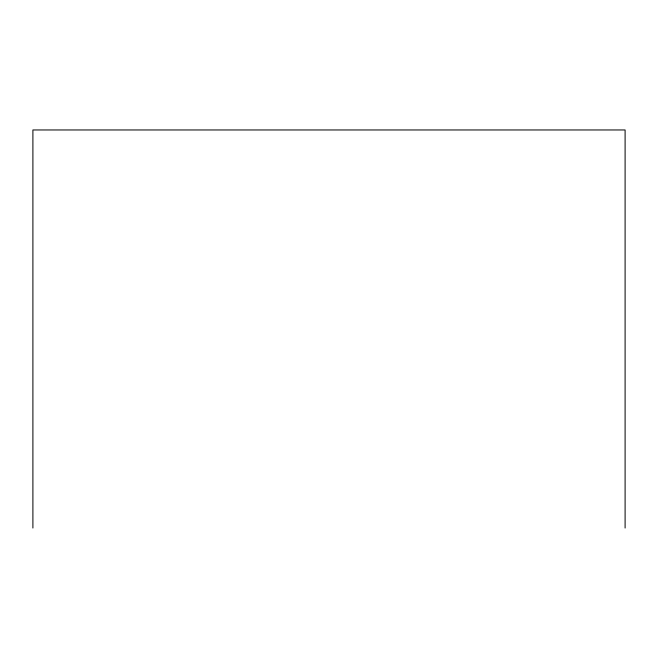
<?xml version="1.0" encoding="UTF-8"?>
<svg xmlns="http://www.w3.org/2000/svg" width="658" height="658" viewBox="0 0 658 658"><rect width="100%" height="100%" fill="white"/><g stroke="black" fill="none" stroke-linecap="round" stroke-linejoin="round"><path stroke-width="0.99" d="M625.1 528.037L625.1 129.963L32.9 129.963L32.9 528.037"/></g></svg>
